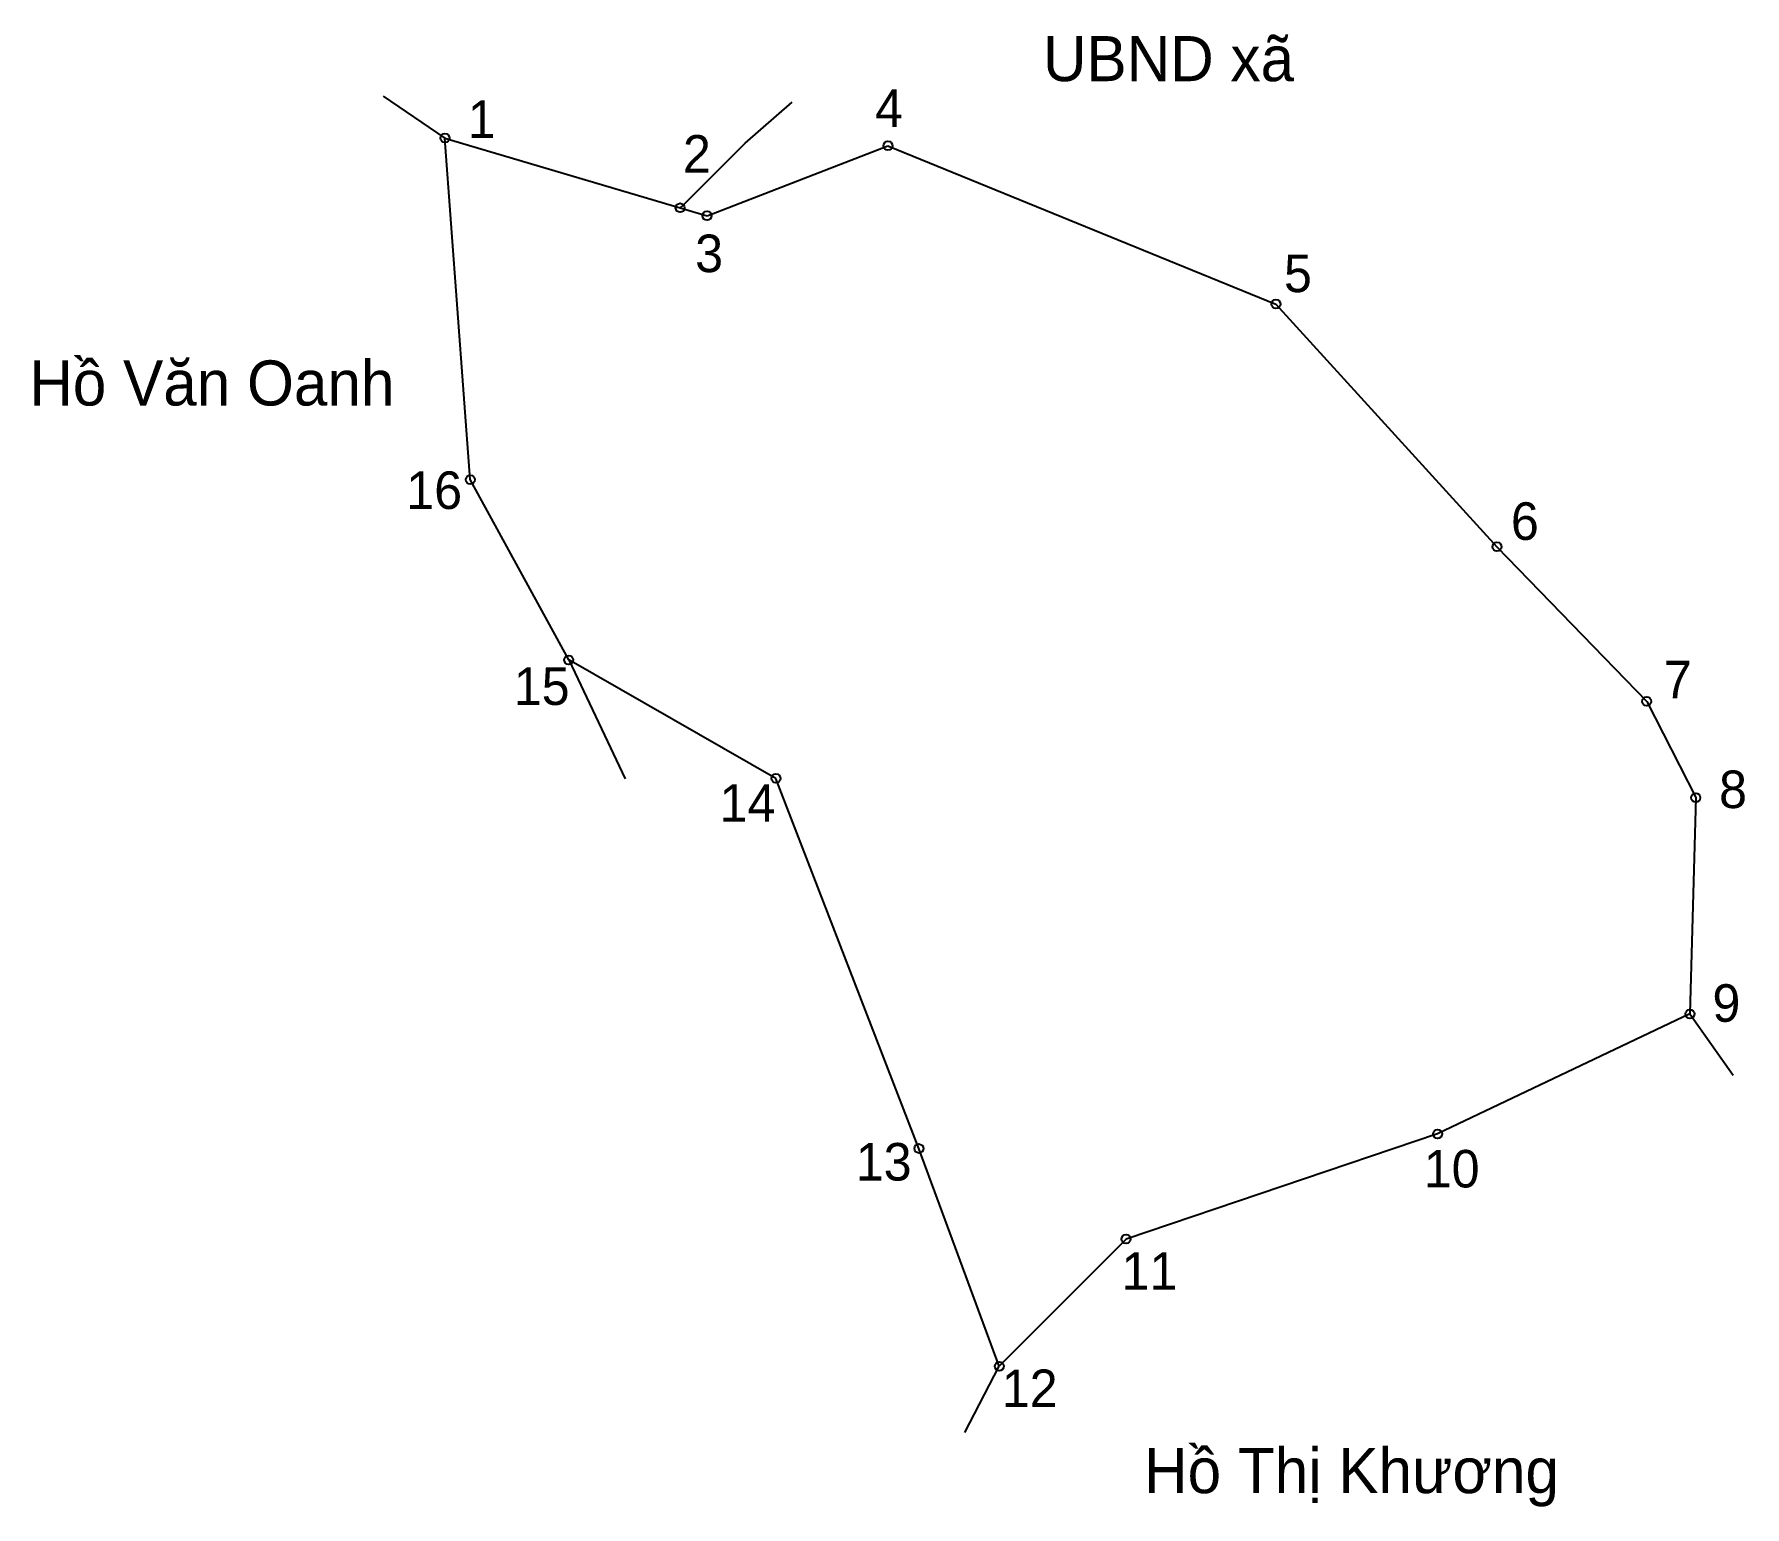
# Model space of a CAD drawing. Extents: x 547163 to 547354, y 1826457 to 1826621.
import ezdxf

# ---------------------------------------------------------------- set-up
doc = ezdxf.new("R2010")
doc.units = 0
for name, color, linetype in [('CanhThua', 7, 'Continuous'), ('MocDinhThua', 7, 'Continuous'), ('RauThua', 7, 'Continuous'), ('SoHieuDinhThua', 7, 'Continuous'), ('TenChuLanCan', 7, 'Continuous')]:
    doc.layers.add(name, color=color, linetype=linetype)

msp = doc.modelspace()

# ---------------------------------------------------------------- linework, layer by layer
at = {"layer": 'CanhThua'}
for p, q in [((547209.09, 1826608.97), (547235.28, 1826601.21)), ((547211.91, 1826570.95), (547209.09, 1826608.97)), ((547238.27, 1826600.32), (547258.42, 1826608.12)), ((547258.42, 1826608.12), (547301.63, 1826590.49)), ((547235.28, 1826601.21), (547238.27, 1826600.32)), ((547301.63, 1826590.49), (547326.24, 1826563.47)), ((547222.87, 1826550.88), (547211.91, 1826570.95)), ((547326.24, 1826563.47), (547342.91, 1826546.26)), ((547245.95, 1826537.68), (547222.87, 1826550.88)), ((547342.91, 1826546.26), (547348.38, 1826535.55)), ((547261.86, 1826496.48), (547245.95, 1826537.68)), ((547348.38, 1826535.55), (547347.72, 1826511.47)), ((547347.72, 1826511.47), (547319.62, 1826498.11)), ((547319.62, 1826498.11), (547284.93, 1826486.39)), ((547270.81, 1826472.24), (547261.86, 1826496.48)), ((547284.93, 1826486.39), (547270.81, 1826472.24))]:
    msp.add_line(p, q, dxfattribs=at)
at = {"layer": 'MocDinhThua'}
for centre in [(547209.09, 1826608.97), (547258.42, 1826608.12), (547235.28, 1826601.21), (547238.27, 1826600.32), (547301.63, 1826590.49), (547211.91, 1826570.95), (547326.24, 1826563.47), (547222.87, 1826550.88), (547342.91, 1826546.26), (547245.95, 1826537.68), (547348.38, 1826535.55), (547347.72, 1826511.47), (547319.62, 1826498.11), (547261.86, 1826496.48), (547284.93, 1826486.39), (547270.81, 1826472.24)]:
    msp.add_circle(centre, 0.502, dxfattribs=at)
at = {"layer": 'RauThua'}
for p, q in [((547202.19, 1826613.63), (547209.09, 1826608.97)), ((547242.53, 1826608.41), (547247.74, 1826612.96)), ((547235.64, 1826601.56), (547242.53, 1826608.41)), ((547235.28, 1826601.21), (547235.64, 1826601.56)), ((547222.87, 1826550.88), (547229.17, 1826537.64)), ((547347.72, 1826511.47), (547352.53, 1826504.64)), ((547266.98, 1826464.85), (547270.81, 1826472.24))]:
    msp.add_line(p, q, dxfattribs=at)

# ---------------------------------------------------------------- texts
at = {"layer": 'SoHieuDinhThua'}
for s, height, p in [('4', 4.18, (547256.98, 1826610.22)), ('1', 4.18, (547211.62, 1826608.98)), ('2', 4.18, (547235.59, 1826605.13)), ('3', 4.18, (547236.95, 1826594.05)), ('5', 4.18, (547302.52, 1826591.82)), ('16', 4.183, (547204.78, 1826567.68)), ('6', 4.18, (547327.79, 1826564.24)), ('15', 4.183, (547216.75, 1826545.86)), ('7', 4.18, (547344.82, 1826546.6)), ('8', 4.18, (547350.97, 1826534.38)), ('14', 4.183, (547239.67, 1826532.86)), ('9', 4.18, (547350.23, 1826510.59)), ('13', 4.183, (547254.83, 1826492.91)), ('10', 4.183, (547318.08, 1826492.14)), ('11', 4.183, (547284.42, 1826480.75)), ('12', 4.183, (547271.09, 1826467.69))]:
    msp.add_text(s, height=height, dxfattribs=at).set_placement(p)
at = {"layer": 'TenChuLanCan'}
for s, height, p in [('UBND xã', 5.019, (547275.68, 1826615.31)), ('Hồ Văn Oanh', 5.0191, (547162.8, 1826579.2)), ('Hồ Thị Khương', 5.0191, (547286.94, 1826458.11))]:
    msp.add_text(s, height=height, dxfattribs=at).set_placement(p)

doc.saveas('drawing.dxf')
